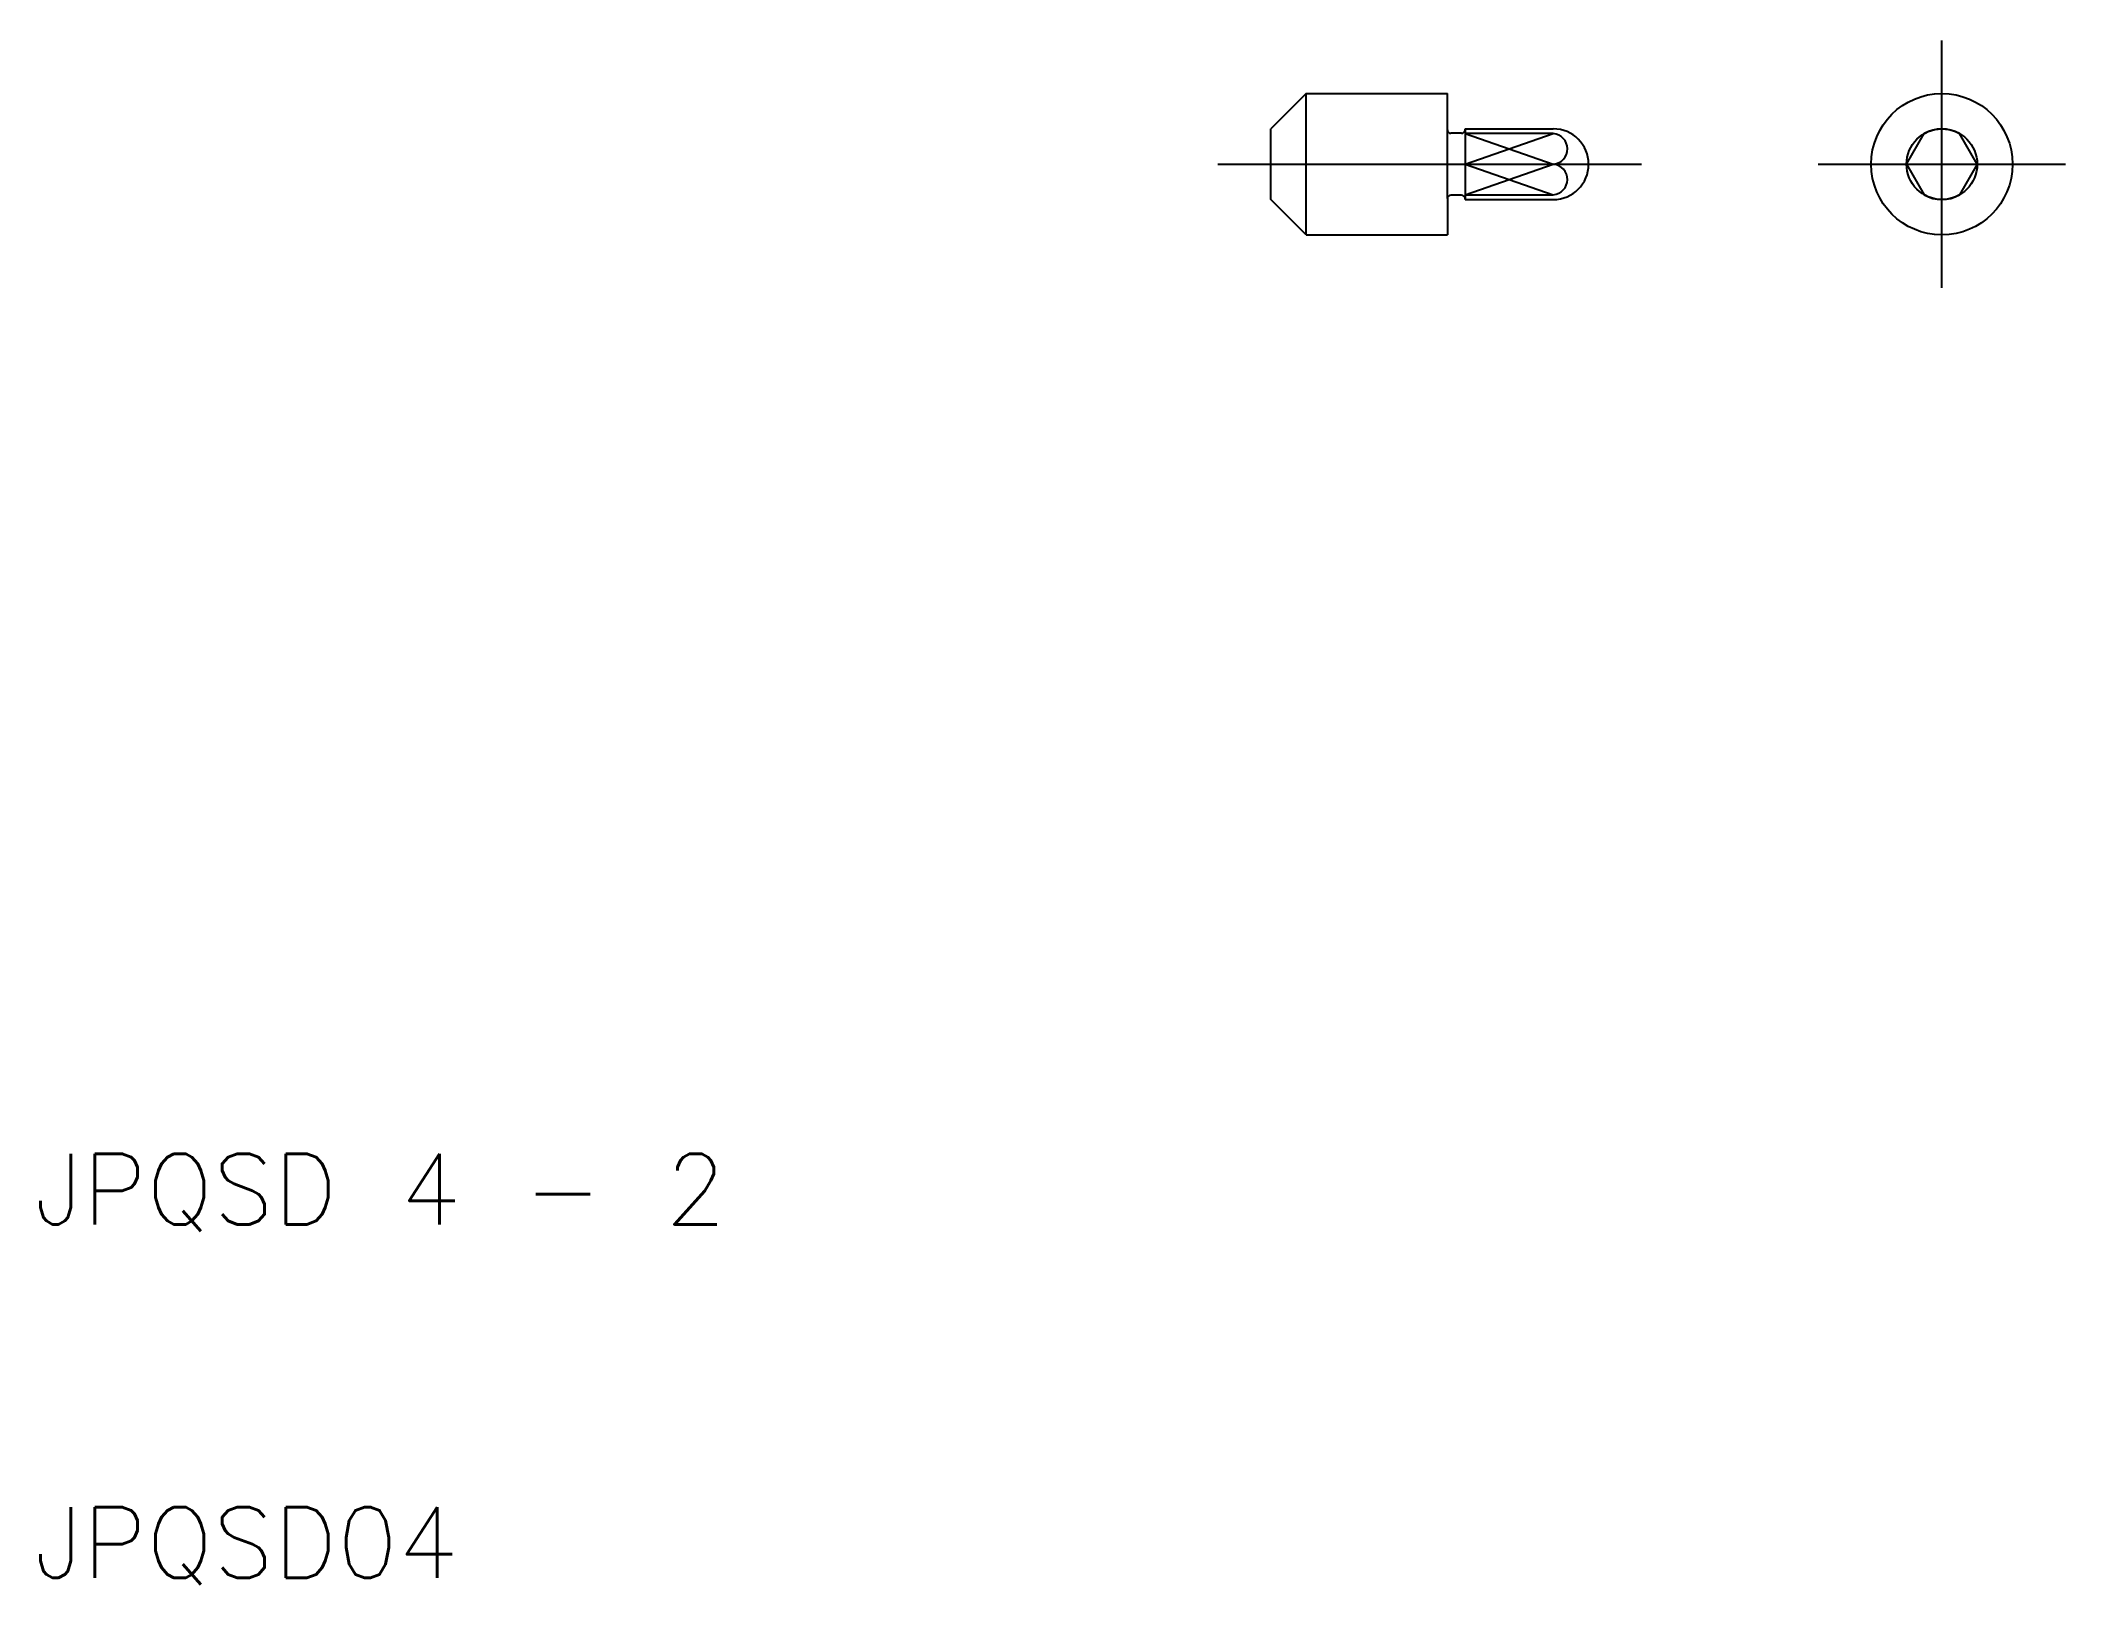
# Model space of a CAD drawing. Extents: x 10.2 to 67.5, y 9.8 to 53.5.
import ezdxf

# ---------------------------------------------------------------- set-up
doc = ezdxf.new("R2010")
doc.units = 0
doc.linetypes.add('CENTER', pattern=[50.8, 31.75, -6.35, 6.35, -6.35])
doc.linetypes.add('DASHED', pattern=[19.05, 12.7, -6.35])
doc.layers.get('0').update_dxf_attribs({"linetype": 'CONTINUOUS'})
doc.layers.add('CENTER', color=1, linetype='CENTER')
doc.styles.get("Standard").update_dxf_attribs({"font": 'txt.shx'})

msp = doc.modelspace()

# ---------------------------------------------------------------- linework, layer by layer
for p, q in [((46, 52), (45, 51)), ((46, 48), (46, 52)), ((46, 48), (46, 52)), ((46, 52), (50, 52)), ((50, 50.975), (50, 52)), ((45, 49), (45, 51)), ((50, 49.025), (50, 50.975)), ((50.4, 50.875), (50.1, 50.875)), ((50.5, 51), (53, 51)), ((50.5, 50.975), (50.5, 51)), ((50.5, 50.975), (50.5, 49.025)), ((53, 50.866), (50.5, 50.866)), ((63, 50), (63.5, 50.866)), ((65, 50), (64.5, 50.866)), ((50.5, 50), (53, 50)), ((63, 50), (63.5, 49.134)), ((65, 50), (64.5, 49.134)), ((46, 48), (45, 49)), ((50, 49.025), (50, 48)), ((50.4, 49.125), (50.1, 49.125)), ((50.5, 49.134), (53, 49.134)), ((50.5, 49), (50.5, 49.025)), ((50.5, 49), (53, 49)), ((46, 48), (50, 48))]:
    msp.add_line(p, q)
at = {"color": 3}
for p, q in [((50.5, 50), (53, 50.866)), ((50.5, 50.866), (53, 50)), ((50.5, 50), (53, 49.134)), ((50.5, 49.134), (53, 50))]:
    msp.add_line(p, q, dxfattribs=at)
msp.add_circle((64, 50), 2)
at = {"color": 3, "linetype": 'DASHED'}
msp.add_circle((64, 50), 1, dxfattribs=at)
for centre, radius, start, end in [((50.1, 50.975), 0.1, 180, 270), ((50.4, 50.975), 0.1, 270, 0), ((53, 50), 1, 270, 90), ((52.965, 50.433), 0.435, 275.92274, 85.40039), ((64, 50), 1, 60, 120), ((52.965, 49.567), 0.435, 274.59961, 84.07726), ((50.1, 49.025), 0.1, 90, 180), ((50.4, 49.025), 0.1, 0, 90), ((64, 50), 1, 240, 300)]:
    msp.add_arc(centre, radius, start, end)
at = {"layer": 'CENTER'}
for p, q in [((64, 46.5), (64, 53.5)), ((43.5, 50), (55.5, 50)), ((60.5, 50), (67.5, 50))]:
    msp.add_line(p, q, dxfattribs=at)

# ---------------------------------------------------------------- texts
for s, p in [('JPQSD 4 - 2', (10, 20)), ('JPQSD04', (10, 10))]:
    msp.add_text(s, height=2).set_placement(p)

doc.saveas('drawing.dxf')
